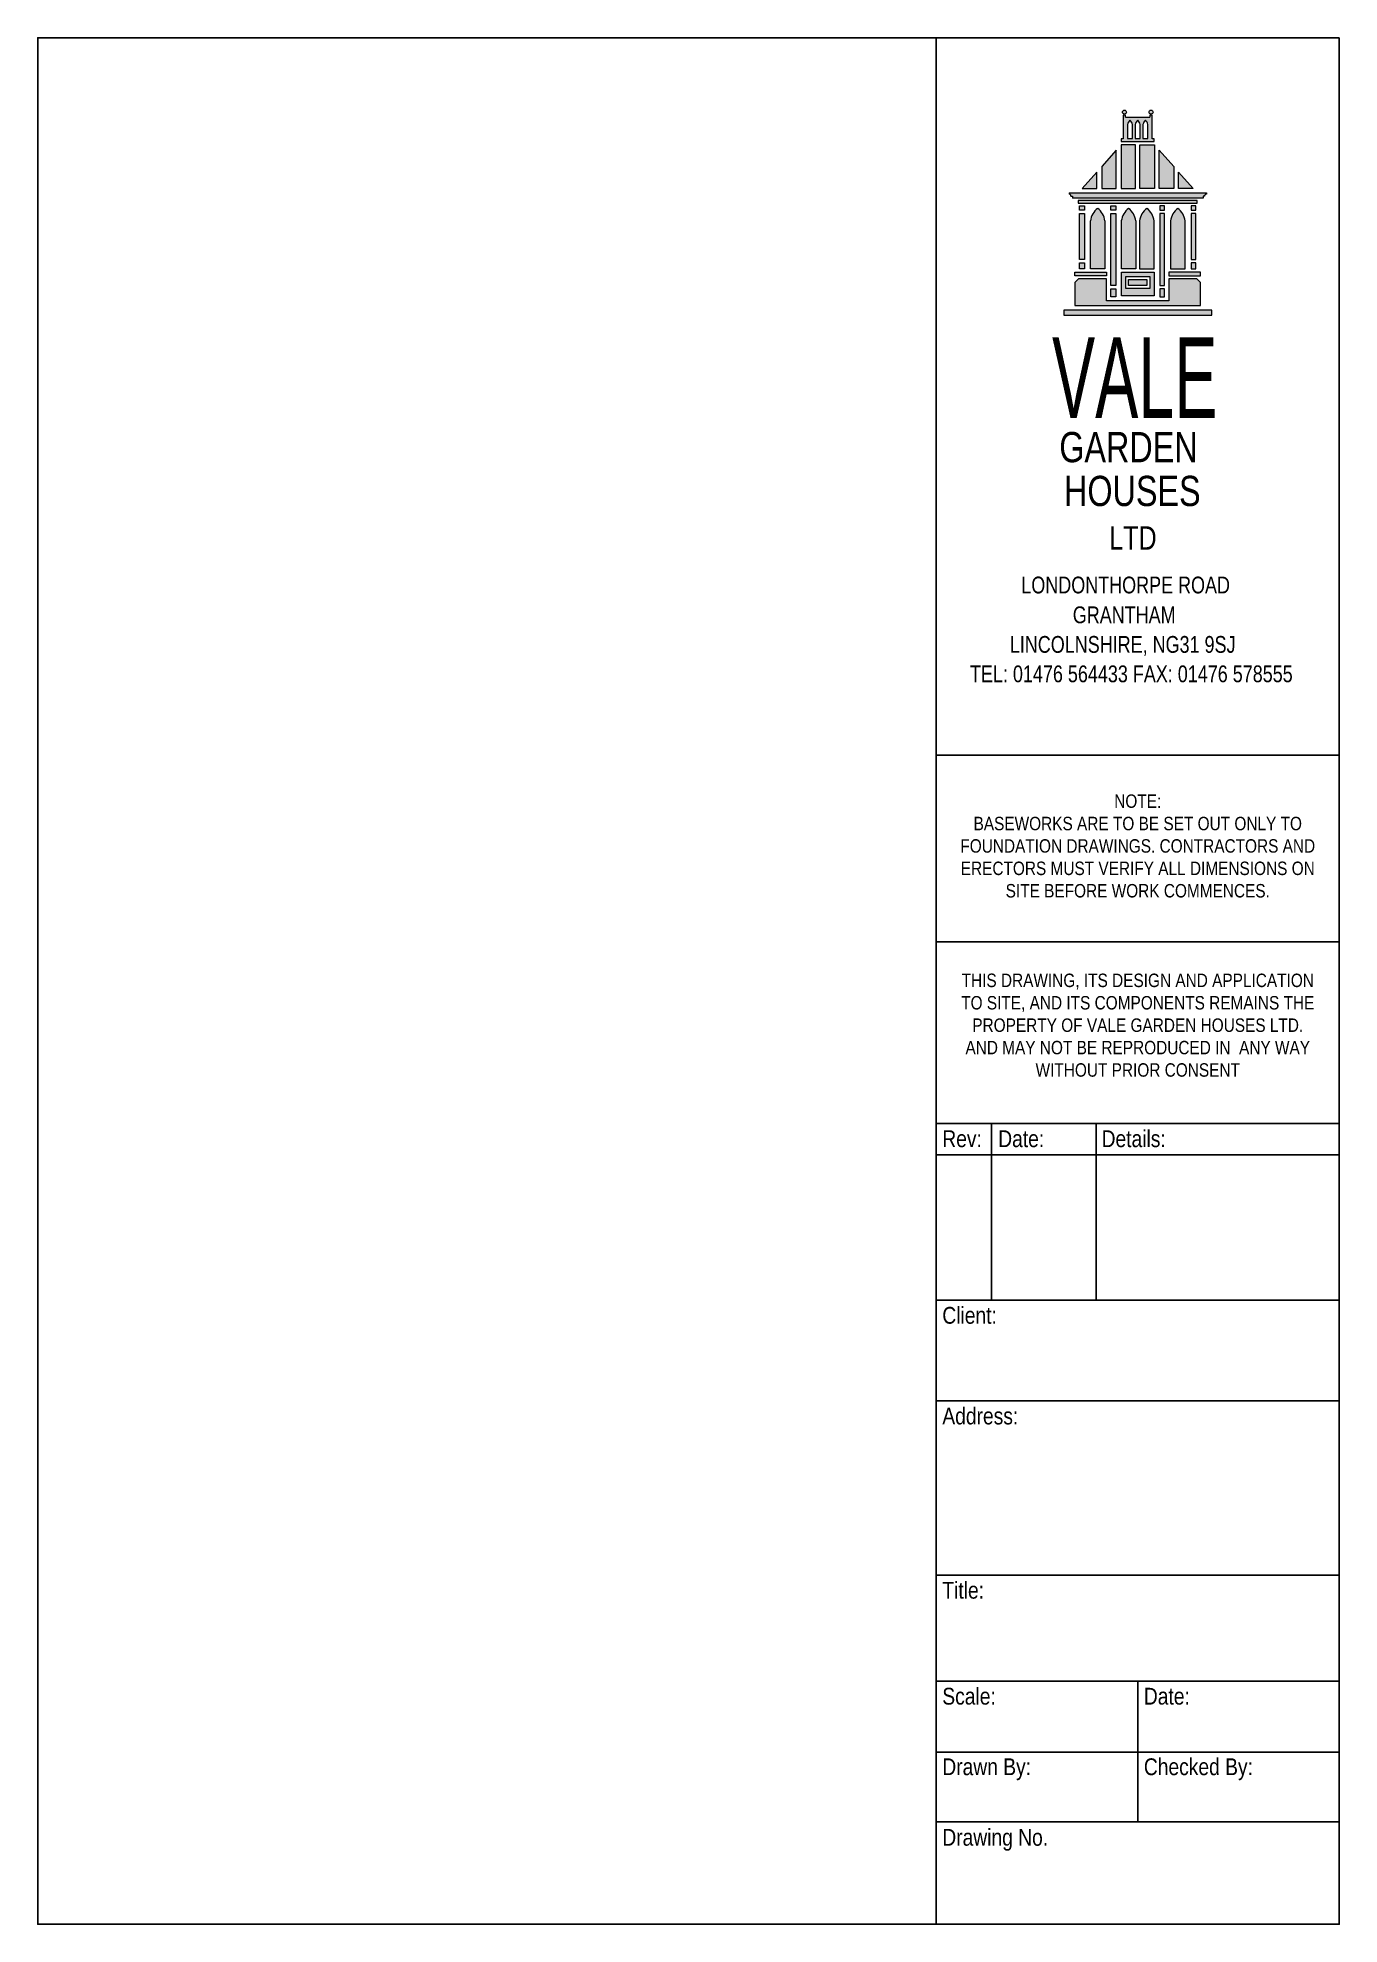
# Paper-space layout 'A4 portrait' of a CAD drawing. Header units: millimetres. Extents: x 202 to 396, y 2 to 283.
import ezdxf
from ezdxf.enums import TextEntityAlignment as Align

# ---------------------------------------------------------------- set-up
doc = ezdxf.new("R2010")
doc.units = ezdxf.units.MM
doc.header["$LTSCALE"] = 10
doc.layers.add('01 - Title Block', color=7, linetype='Continuous')
doc.layers.add('CONCEPT HOUSE', color=7, linetype='Continuous')
doc.styles.add('Title1', font='ARIALN.TTF', dxfattribs={"height": 3})
doc.styles.add('Title2', font='BASKVILL.TTF', dxfattribs={"width": 0.8, "height": 3})

# ---------------------------------------------------------------- blocks, each defined once
blk = doc.blocks.new('A4 Sheet')
at = {"layer": '01 - Title Block'}
h = blk.add_hatch(color=252, dxfattribs=at)
h.paths.add_polyline_path([(364.15, 272.1, 1), (363.56, 272.1, 1)])
h.paths.add_polyline_path([(368.11, 272.1, 1), (367.52, 272.1, 1)])
h = blk.add_hatch(color=252, dxfattribs=at)
h.paths.add_polyline_path([(363.68, 268.11), (363.39, 268.11), (363.39, 267.75), (368.29, 267.75), (368.29, 268.11), (368, 268.11), (368, 271.63), (367.64, 271.63), (367.64, 271.35), (364.04, 271.35), (364.04, 271.63), (363.68, 271.63)])
h.paths.add_polyline_path([(364.69, 270.89, -0.155351), (365.06, 270.26), (365.06, 268.18), (364.31, 268.18), (364.31, 270.26, -0.155351)], flags=0)
h.paths.add_polyline_path([(365.46, 270.26, -0.155351), (365.84, 270.89, -0.155351), (366.21, 270.26), (366.21, 268.18), (365.46, 268.18)], flags=0)
h.paths.add_polyline_path([(366.62, 270.26, -0.155351), (366.99, 270.89, -0.155351), (367.36, 270.26), (367.36, 268.18), (366.62, 268.18)], flags=0)
h = blk.add_hatch(color=252, dxfattribs=at)
h.paths.add_polyline_path([(359.75, 263.19), (357.59, 260.76), (359.75, 260.76)])
h.paths.add_polyline_path([(362.63, 266.43), (360.47, 264), (360.47, 260.76), (362.63, 260.76)])
h.paths.add_polyline_path([(365.51, 267.24), (363.35, 267.24), (363.35, 260.76), (365.51, 260.76)])
h.paths.add_polyline_path([(368.32, 267.24), (366.16, 267.24), (366.16, 260.76), (368.32, 260.76)])
h.paths.add_polyline_path([(369.04, 260.76), (371.2, 260.76), (371.2, 264), (369.04, 266.43)])
h.paths.add_polyline_path([(374.08, 260.76), (371.92, 263.19), (371.92, 260.76)])
h.paths.add_polyline_path([(375.56, 259.32), (375.56, 259.61), (375.77, 259.61, -0.414214), (376.06, 259.9), (376.06, 260.11), (355.61, 260.11), (355.61, 259.9, -0.414214), (355.9, 259.61), (356.12, 259.61), (356.12, 259.32)])
h.paths.add_polyline_path([(356.98, 258.97), (356.98, 258.53), (374.69, 258.53), (374.69, 258.97)])
h.paths.add_polyline_path([(372.89, 255.91, 0.197038), (371.81, 257.78, 0.197038), (370.73, 255.91), (370.73, 248.78), (372.89, 248.78)])
h.paths.add_polyline_path([(373.79, 258.17), (373.79, 257.52), (374.51, 257.52), (374.51, 258.17)])
h.paths.add_polyline_path([(373.79, 250.15), (374.51, 250.15), (374.51, 257.02), (373.79, 257.02)])
h.paths.add_polyline_path([(373.79, 248.78), (374.51, 248.78), (374.51, 249.65), (373.79, 249.65)])
h.paths.add_polyline_path([(370.47, 248.28), (370.47, 247.74), (375.2, 247.74), (375.2, 248.28)])
h.paths.add_polyline_path([(370.47, 247.28), (370.47, 244.01), (361.2, 244.01), (361.2, 247.28), (357.03, 247.28), (356.48, 246.73), (356.48, 243.34), (375.2, 243.34), (375.2, 246.73), (374.65, 247.28)])
h.paths.add_polyline_path([(369.11, 245.79), (369.11, 244.63), (369.83, 244.63), (369.83, 245.79)])
h.paths.add_polyline_path([(369.83, 257.02), (369.11, 257.02), (369.11, 246.29), (369.83, 246.29)])
h.paths.add_polyline_path([(368.28, 244.78), (368.28, 248.28), (363.4, 248.28), (363.4, 244.78)])
h.paths.add_polyline_path([(364.05, 245.86), (364.05, 247.63), (367.63, 247.63), (367.63, 245.86)], flags=0)
h.paths.add_polyline_path([(367.2, 246.29), (367.2, 247.2), (364.48, 247.2), (364.48, 246.29)])
h.paths.add_polyline_path([(362.57, 245.79), (361.85, 245.79), (361.85, 244.63), (362.57, 244.63)])
h.paths.add_polyline_path([(361.85, 246.29), (362.57, 246.29), (362.57, 257.02), (361.85, 257.02)])
h.paths.add_polyline_path([(361.2, 247.74), (361.2, 248.28), (356.48, 248.28), (356.48, 247.74)])
h.paths.add_polyline_path([(358.79, 248.78), (360.95, 248.78), (360.95, 255.91, 0.197038), (359.87, 257.78, 0.197038), (358.79, 255.91)])
h.paths.add_polyline_path([(357.89, 249.65), (357.17, 249.65), (357.17, 248.78), (357.89, 248.78)])
h.paths.add_polyline_path([(357.17, 250.15), (357.89, 250.15), (357.89, 257.02), (357.17, 257.02)])
h.paths.add_polyline_path([(357.17, 257.52), (357.89, 257.52), (357.89, 258.17), (357.17, 258.17)])
h.paths.add_polyline_path([(361.85, 258.17), (361.85, 257.52), (362.57, 257.52), (362.57, 258.17)])
h.paths.add_polyline_path([(364.48, 257.78, 0.197038), (363.4, 255.91), (363.4, 248.78), (365.56, 248.78), (365.56, 255.91, 0.197038)])
h.paths.add_polyline_path([(366.12, 255.91), (366.12, 248.78), (368.28, 248.78), (368.28, 255.91, 0.197038), (367.2, 257.78, 0.197038)])
h.paths.add_polyline_path([(369.11, 257.52), (369.83, 257.52), (369.83, 258.17), (369.11, 258.17)])
blk.add_hatch(color=252, dxfattribs=at).paths.add_polyline_path([(376.85, 241.87), (376.85, 242.62), (354.82, 242.62), (354.82, 241.87)])
at = {"layer": '01 - Title Block', "color": 252, "lineweight": 0}
for p, q in [((364.04, 271.35), (367.64, 271.35)), ((364.31, 270.26), (364.31, 268.18)), ((365.06, 268.18), (365.06, 270.26)), ((365.46, 270.26), (365.46, 268.18)), ((366.21, 268.18), (366.21, 270.26)), ((366.62, 270.26), (366.62, 268.18)), ((367.36, 268.18), (367.36, 270.26)), ((364.31, 268.18), (365.06, 268.18)), ((365.46, 268.18), (366.21, 268.18)), ((366.62, 268.18), (367.36, 268.18)), ((362.63, 266.43), (360.47, 264)), ((369.04, 266.43), (371.2, 264)), ((359.75, 263.19), (357.59, 260.76)), ((371.92, 263.19), (374.08, 260.76)), ((355.61, 260.11), (376.06, 260.11)), ((355.61, 260.11), (355.61, 259.9)), ((355.9, 259.61), (356.12, 259.61)), ((356.12, 259.61), (356.12, 259.32)), ((375.56, 259.32), (356.12, 259.32)), ((375.77, 259.61), (375.56, 259.61)), ((375.56, 259.61), (375.56, 259.32)), ((376.06, 260.11), (376.06, 259.9)), ((358.79, 248.78), (358.79, 255.91)), ((360.95, 255.91), (360.95, 248.78)), ((363.4, 248.78), (363.4, 255.91)), ((365.56, 255.91), (365.56, 248.78)), ((366.12, 255.91), (366.12, 248.78)), ((368.28, 248.78), (368.28, 255.91)), ((370.73, 255.91), (370.73, 248.78)), ((372.89, 248.78), (372.89, 255.91)), ((357.03, 247.28), (356.48, 246.73)), ((361.2, 247.28), (357.03, 247.28)), ((360.95, 248.78), (358.79, 248.78)), ((361.2, 244.01), (361.2, 247.28)), ((365.56, 248.78), (363.4, 248.78)), ((366.12, 248.78), (368.28, 248.78)), ((374.65, 247.28), (370.47, 247.28)), ((370.47, 247.28), (370.47, 244.01)), ((370.73, 248.78), (372.89, 248.78)), ((375.2, 246.73), (374.65, 247.28)), ((356.48, 246.73), (356.48, 243.34)), ((375.2, 243.34), (375.2, 246.73)), ((356.48, 243.34), (375.2, 243.34)), ((370.47, 244.01), (361.2, 244.01))]:
    blk.add_line(p, q, dxfattribs=at)
at = {"layer": '01 - Title Block'}
blk.add_lwpolyline([(395.84, 283.17), (202.1, 283.17), (202.1, 2.43), (395.84, 2.43)], close=True, dxfattribs=at)
for points in [[(335.84, 283.17), (335.84, 2.43)], [(335.84, 176.41), (395.84, 176.41)], [(335.84, 148.64), (395.84, 148.64)], [(335.84, 121.58), (395.84, 121.58)], [(344.05, 121.58), (344.05, 95.3)], [(359.63, 121.58), (359.63, 95.3)], [(335.84, 116.94), (395.84, 116.94)], [(335.84, 95.3), (395.84, 95.3)], [(335.84, 80.32), (395.84, 80.32)], [(335.84, 54.39), (395.84, 54.39)], [(335.84, 38.62), (395.84, 38.62)], [(365.86, 38.62), (365.86, 17.68)], [(335.84, 28.05), (395.84, 28.05)], [(335.84, 17.68), (395.84, 17.68)]]:
    blk.add_lwpolyline(points, dxfattribs=at)
at = {"layer": '01 - Title Block', "color": 252, "lineweight": 0}
for points in [[(364.04, 271.35), (364.04, 271.63), (363.68, 271.63), (363.68, 268.11)], [(368, 268.11), (368, 271.63), (367.64, 271.63), (367.64, 271.35)], [(363.68, 268.11), (363.39, 268.11), (363.39, 267.75), (368.29, 267.75), (368.29, 268.11), (368, 268.11)], [(363.68, 267.75), (364.04, 267.75)], [(367.64, 267.75), (368, 267.75)], [(360.47, 264), (360.47, 260.76), (362.63, 260.76), (362.63, 266.43)], [(371.2, 264), (371.2, 260.76), (369.04, 260.76), (369.04, 266.43)], [(357.59, 260.76), (359.75, 260.76), (359.75, 263.19)], [(374.08, 260.76), (371.92, 260.76), (371.92, 263.19)]]:
    blk.add_lwpolyline(points, dxfattribs=at)
for points in [[(363.35, 260.76), (365.51, 260.76), (365.51, 267.24), (363.35, 267.24)], [(368.32, 260.76), (366.16, 260.76), (366.16, 267.24), (368.32, 267.24)], [(356.98, 258.53), (374.69, 258.53), (374.69, 258.97), (356.98, 258.97)], [(357.89, 257.52), (357.17, 257.52), (357.17, 258.17), (357.89, 258.17)], [(357.89, 250.15), (357.17, 250.15), (357.17, 257.02), (357.89, 257.02)], [(362.57, 257.52), (361.85, 257.52), (361.85, 258.17), (362.57, 258.17)], [(362.57, 246.29), (361.85, 246.29), (361.85, 257.02), (362.57, 257.02)], [(369.11, 257.52), (369.83, 257.52), (369.83, 258.17), (369.11, 258.17)], [(369.11, 246.29), (369.83, 246.29), (369.83, 257.02), (369.11, 257.02)], [(373.79, 257.52), (374.51, 257.52), (374.51, 258.17), (373.79, 258.17)], [(373.79, 250.15), (374.51, 250.15), (374.51, 257.02), (373.79, 257.02)], [(361.2, 247.74), (356.48, 247.74), (356.48, 248.28), (361.2, 248.28)], [(357.89, 248.78), (357.17, 248.78), (357.17, 249.65), (357.89, 249.65)], [(368.28, 244.78), (363.4, 244.78), (363.4, 248.28), (368.28, 248.28)], [(367.63, 245.86), (364.05, 245.86), (364.05, 247.63), (367.63, 247.63)], [(367.2, 246.29), (364.48, 246.29), (364.48, 247.2), (367.2, 247.2)], [(370.47, 247.74), (375.2, 247.74), (375.2, 248.28), (370.47, 248.28)], [(373.79, 248.78), (374.51, 248.78), (374.51, 249.65), (373.79, 249.65)], [(362.57, 244.63), (361.85, 244.63), (361.85, 245.79), (362.57, 245.79)], [(369.11, 244.63), (369.83, 244.63), (369.83, 245.79), (369.11, 245.79)], [(354.82, 241.87), (376.85, 241.87), (376.85, 242.62), (354.82, 242.62)]]:
    blk.add_lwpolyline(points, close=True, dxfattribs=at)
for centre in [(363.86, 272.1), (367.82, 272.1)]:
    blk.add_circle(centre, 0.295, dxfattribs=at)
for centre, radius, start, end in [((365.49, 269.99), 1.21, 131.7592, 167.0806), ((363.88, 269.99), 1.21, 12.9194, 48.2408), ((366.65, 269.99), 1.21, 131.7592, 167.0806), ((365.03, 269.99), 1.21, 12.9194, 48.2408), ((367.8, 269.99), 1.21, 131.7592, 167.0806), ((366.18, 269.99), 1.21, 12.9194, 48.2408), ((355.61, 259.61), 0.288, 0, 90), ((376.06, 259.61), 0.288, 90, 180), ((361.61, 255.53), 2.85, 127.7251, 172.3117), ((358.13, 255.53), 2.85, 7.6883, 52.2749), ((366.22, 255.53), 2.85, 127.7251, 172.3117), ((362.73, 255.53), 2.85, 7.6883, 52.2749), ((368.94, 255.53), 2.85, 127.7251, 172.3117), ((365.46, 255.53), 2.85, 7.6883, 52.2749), ((373.55, 255.53), 2.85, 127.7251, 172.3117), ((370.06, 255.53), 2.85, 7.6883, 52.2749)]:
    blk.add_arc(centre, radius, start, end, dxfattribs=at)
at = {"layer": '01 - Title Block', "style": 'Title2', "width": 0.6}
blk.add_text('VALE', height=12, dxfattribs=at).set_placement((365.39, 238.6), align=Align.TOP_CENTER)
at = {"layer": '01 - Title Block', "style": 'Title2', "width": 0.8}
for s, height, p in [('GARDEN', 4.5, (354.16, 220)), ('HOUSES', 4.5, (354.87, 213.48)), ('LTD', 3.5, (361.58, 206.98)), ('LONDONTHORPE ROAD', 2.5001, (348.51, 200.48)), ('GRANTHAM', 2.5, (356.17, 196.04)), ('LINCOLNSHIRE, NG31 9SJ', 2.5001, (346.8, 191.64)), ('TEL: 01476 564433 FAX: 01476 578555', 2.5001, (340.87, 187.26))]:
    blk.add_text(s, height=height, dxfattribs=at).set_placement(p)
at = {"layer": '01 - Title Block', "style": 'Title1'}
for s, p in [('Client:', (336.75, 91.8)), ('Address:', (336.75, 76.82)), ('Title:', (336.75, 50.89)), ('Scale:', (336.75, 35.12)), ('Date:', (366.75, 35.12)), ('Drawn By:', (336.75, 24.62)), ('Checked By:', (366.75, 24.62)), ('Drawing No.', (336.75, 14.12))]:
    blk.add_text(s, height=2.5, dxfattribs=at).set_placement(p)
for s, insert, char_height, width, attachment_point in [('NOTE:\\PBASEWORKS ARE TO BE SET OUT ONLY TO \\PFOUNDATION DRAWINGS. CONTRACTORS AND \\PERECTORS MUST VERIFY ALL DIMENSIONS ON\\PSITE BEFORE WORK COMMENCES.\\P\\P\\P\\PTHIS DRAWING, ITS DESIGN AND APPLICATION \\PTO SITE, AND ITS COMPONENTS REMAINS THE \\PPROPERTY OF VALE GARDEN HOUSES LTD.\\PAND MAY NOT BE REPRODUCED IN  ANY WAY \\PWITHOUT PRIOR CONSENT', (365.84, 170.57), 2, 68.7106, 2), ('Rev:', (336.75, 120.58), 2.5, 7.4051, 1), ('Date:', (345.07, 120.58), 2.5, 14.4793, 1), ('Details:', (360.46, 120.58), 2.5, 35.3734, 1)]:
    blk.add_mtext(s, dxfattribs=dict(at, insert=insert, char_height=char_height, width=width, attachment_point=attachment_point))

psp = doc.layouts.new('A4 portrait')

# ---------------------------------------------------------------- block references
at = {"layer": 'CONCEPT HOUSE', "color": 4}
psp.add_blockref('A4 Sheet', (0, 0), dxfattribs=at)

# ---------------------------------------------------------------- viewports
at = {"layer": '01 - Title Block', "ltscale": 10}
psp.add_viewport(center=(268.97, 142.8), size=(133.74, 280.741), view_center_point=(102602.84, -66390.2), view_height=28074.1, dxfattribs=at)

doc.saveas('drawing.dxf')
